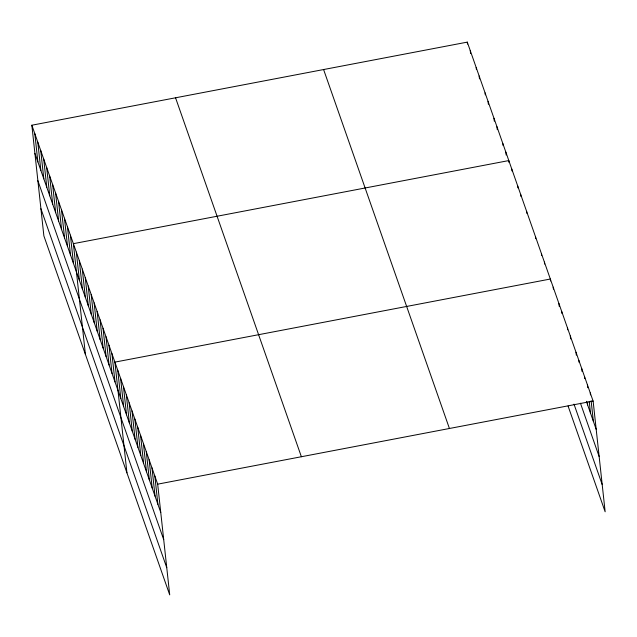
<?xml version="1.0" encoding="UTF-8"?>
<svg xmlns="http://www.w3.org/2000/svg" width="637" height="637" viewBox="0 0 637 637"><rect width="100%" height="100%" fill="white"/><g stroke="black" fill="none" stroke-linecap="round" stroke-linejoin="round"><path stroke-width="0.96" d="M31.85 125.218L157.681 484.16L169.713 594.878L43.881 235.929L31.85 125.218L467.287 42.122L593.119 401.071L605.15 511.782L568.069 406.016M157.681 484.16L593.119 401.071M586.366 401.31L596.192 429.33M580.45 403.205L599.146 456.546M573.993 404.121L602.196 484.574M323.596 69.544L449.427 428.486M175.549 97.795L301.381 456.737M34.924 153.477L160.755 512.427M37.878 180.693L163.709 539.635M40.919 208.721L166.751 567.671M590.268 392.933L590.483 394.884M591.12 400.729L593.342 421.2M587.418 384.796L587.736 387.718M589.217 401.366L590.491 413.063M584.567 376.658L584.774 378.609M587.322 402.003L587.633 404.925M581.716 368.52L582.035 371.451M578.858 360.391L579.073 362.334M576.007 352.253L576.326 355.175M570.306 335.978L570.625 338.9M567.456 327.84L567.663 329.791M561.746 311.573L561.961 313.523M558.896 303.435L559.214 306.357M553.195 287.16L553.402 289.11M550.551 280.973L550.336 279.03L114.899 362.119L126.93 472.837M544.404 262.102L544.619 264.052M541.442 253.645L541.657 255.596M535.51 236.725L535.725 238.676M526.608 211.341L526.823 213.291M520.676 194.42L520.891 196.371M517.714 185.956L517.929 187.907M511.782 169.036L511.997 170.987M509.027 162.523L508.812 160.572L73.374 243.668L85.406 354.387M505.85 152.116L506.168 155.038M502.88 143.651L503.095 145.602M496.948 126.731L497.266 129.653M493.986 118.275L494.304 121.197M488.053 101.347L488.372 104.277M485.083 92.891L485.298 94.841M479.151 75.97L479.47 78.892M476.189 67.506L476.404 69.457M470.257 50.586L470.576 53.508M467.287 42.122L467.502 44.072M154.831 476.022L157.896 504.289M151.98 467.884L155.046 496.151M149.122 459.747L152.195 488.014M146.271 451.617L149.345 479.884M143.421 443.479L146.494 471.746M140.57 435.342L143.636 463.609M137.719 427.204L140.785 455.471M134.861 419.074L137.934 447.333M132.01 410.937L135.084 439.204M129.16 402.799L132.233 431.066M126.309 394.661L129.375 422.928M123.459 386.524L126.524 414.791M120.6 378.394L123.674 406.653M117.749 370.256L120.823 398.523M111.929 353.654L115.002 381.921M108.967 345.198L112.04 373.465M105.997 336.734L109.07 365.001M103.035 328.278L106.108 356.537M100.065 319.814L103.138 348.081M97.103 311.35L100.176 339.617M94.133 302.893L97.206 331.16M91.171 294.429L94.244 322.696M88.201 285.973L91.274 314.232M85.239 277.509L88.312 305.776M82.269 269.053L85.342 297.312M79.306 260.589L82.38 288.856M76.336 252.125L79.41 280.391M70.404 235.204L73.478 263.471M67.442 226.748L70.516 255.007M64.472 218.284L67.546 246.551M61.51 209.82L64.584 238.087M58.54 201.364L61.614 229.631M55.578 192.9L58.652 221.166M52.608 184.443L55.682 212.702M49.646 175.979L52.72 204.246M46.676 167.523L49.75 195.782M43.714 159.059L46.788 187.326M40.744 150.595L43.818 178.862M37.782 142.139L40.856 170.405M34.812 133.674L37.886 161.941"/></g></svg>
